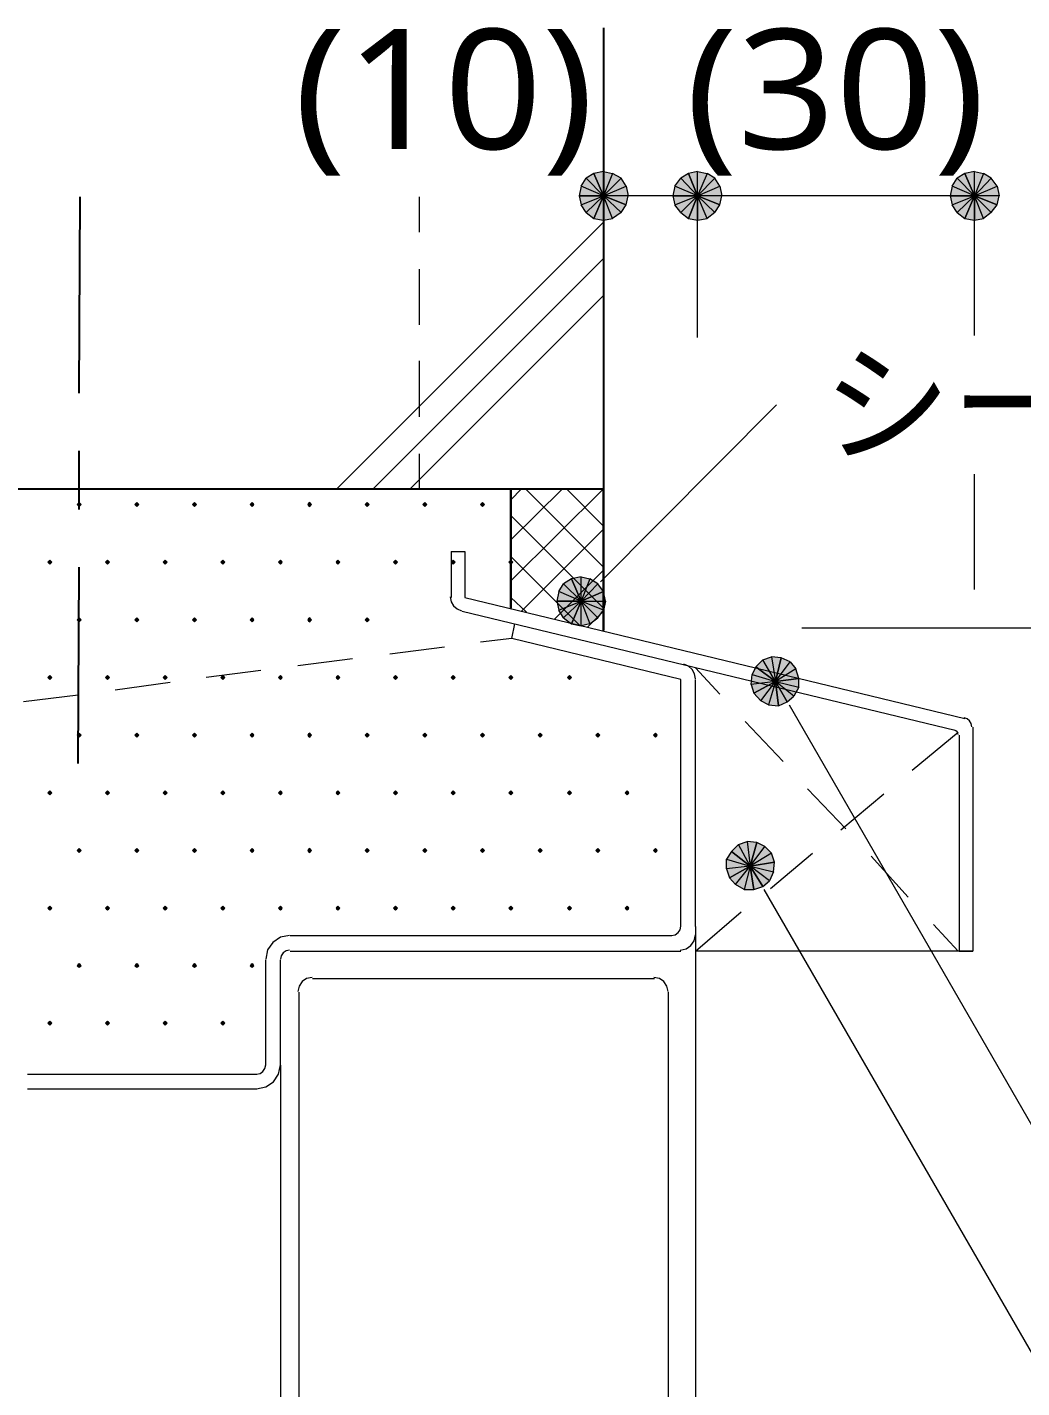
# Model space of a CAD drawing. Header units: millimetres. Extents: x 0 to 420, y 0 to 297.
# Drawn here: x 310.68 to 332.24, y 240.09 to 269.57 of the extents above; entities that cross this region are included whole.
import ezdxf
from ezdxf.enums import TextEntityAlignment as Align

# ---------------------------------------------------------------- set-up
doc = ezdxf.new("R2010")
doc.units = ezdxf.units.MM
doc.styles.add('kst32b', font='NotoSansJP-Variable.ttf')

msp = doc.modelspace()

# ---------------------------------------------------------------- hatches: boundary and pattern name
h = msp.add_hatch(color=7)
h.paths.add_polyline_path([(322.961, 266.404), (322.792, 266.298), (323.173, 265.917), (322.961, 266.404)])
h.paths.add_polyline_path([(322.792, 266.298), (323.173, 265.917), (322.686, 266.129), (322.792, 266.298)])
h.paths.add_polyline_path([(323.173, 265.917), (322.686, 266.129), (322.644, 265.917), (323.173, 265.917)])
h = msp.add_hatch(color=7)
h.paths.add_polyline_path([(323.554, 266.298), (323.363, 266.404), (323.173, 265.917), (323.554, 266.298)])
h.paths.add_polyline_path([(323.363, 266.404), (323.173, 265.917), (323.173, 266.446), (323.363, 266.404)])
h.paths.add_polyline_path([(323.173, 265.917), (323.173, 266.446), (322.961, 266.404), (323.173, 265.917)])
h = msp.add_hatch(color=7)
h.paths.add_polyline_path([(323.659, 265.726), (323.702, 265.917), (323.173, 265.917), (323.659, 265.726)])
h.paths.add_polyline_path([(323.702, 265.917), (323.173, 265.917), (323.659, 266.129), (323.702, 265.917)])
h.paths.add_polyline_path([(323.173, 265.917), (323.659, 266.129), (323.554, 266.298), (323.173, 265.917)])
h = msp.add_hatch(color=7)
h.paths.add_polyline_path([(325.014, 266.404), (324.845, 266.298), (325.205, 265.917), (325.014, 266.404)])
h.paths.add_polyline_path([(324.845, 266.298), (325.205, 265.917), (324.718, 266.129), (324.845, 266.298)])
h.paths.add_polyline_path([(325.205, 265.917), (324.718, 266.129), (324.675, 265.917), (325.205, 265.917)])
h = msp.add_hatch(color=7)
h.paths.add_polyline_path([(325.586, 266.298), (325.416, 266.404), (325.205, 265.917), (325.586, 266.298)])
h.paths.add_polyline_path([(325.416, 266.404), (325.205, 265.917), (325.205, 266.446), (325.416, 266.404)])
h.paths.add_polyline_path([(325.205, 265.917), (325.205, 266.446), (325.014, 266.404), (325.205, 265.917)])
h = msp.add_hatch(color=7)
h.paths.add_polyline_path([(325.691, 265.726), (325.734, 265.917), (325.205, 265.917), (325.691, 265.726)])
h.paths.add_polyline_path([(325.734, 265.917), (325.205, 265.917), (325.691, 266.129), (325.734, 265.917)])
h.paths.add_polyline_path([(325.205, 265.917), (325.691, 266.129), (325.586, 266.298), (325.205, 265.917)])
h = msp.add_hatch(color=7)
h.paths.add_polyline_path([(331.004, 266.404), (330.835, 266.298), (331.216, 265.917), (331.004, 266.404)])
h.paths.add_polyline_path([(330.835, 266.298), (331.216, 265.917), (330.729, 266.129), (330.835, 266.298)])
h.paths.add_polyline_path([(331.216, 265.917), (330.729, 266.129), (330.687, 265.917), (331.216, 265.917)])
h = msp.add_hatch(color=7)
h.paths.add_polyline_path([(331.576, 266.298), (331.406, 266.404), (331.216, 265.917), (331.576, 266.298)])
h.paths.add_polyline_path([(331.406, 266.404), (331.216, 265.917), (331.216, 266.446), (331.406, 266.404)])
h.paths.add_polyline_path([(331.216, 265.917), (331.216, 266.446), (331.004, 266.404), (331.216, 265.917)])
h = msp.add_hatch(color=7)
h.paths.add_polyline_path([(331.703, 265.726), (331.745, 265.917), (331.216, 265.917), (331.703, 265.726)])
h.paths.add_polyline_path([(331.745, 265.917), (331.216, 265.917), (331.703, 266.129), (331.745, 265.917)])
h.paths.add_polyline_path([(331.216, 265.917), (331.703, 266.129), (331.576, 266.298), (331.216, 265.917)])
h = msp.add_hatch(color=7)
h.paths.add_polyline_path([(322.644, 265.917), (322.686, 265.726), (323.173, 265.917), (322.644, 265.917)])
h.paths.add_polyline_path([(322.686, 265.726), (323.173, 265.917), (322.792, 265.557), (322.686, 265.726)])
h.paths.add_polyline_path([(323.173, 265.917), (322.792, 265.557), (322.961, 265.43), (323.173, 265.917)])
for points in [[(322.961, 265.43), (323.173, 265.388), (323.173, 265.917), (322.961, 265.43)], [(325.014, 265.43), (325.205, 265.388), (325.205, 265.917), (325.014, 265.43)], [(331.004, 265.43), (331.216, 265.388), (331.216, 265.917), (331.004, 265.43)], [(311.806, 259.271), (311.785, 259.249), (311.764, 259.228), (311.785, 259.207), (311.806, 259.186), (311.827, 259.207), (311.848, 259.228), (311.827, 259.249), (311.806, 259.271)], [(313.055, 259.271), (313.034, 259.249), (313.013, 259.228), (313.034, 259.207), (313.055, 259.186), (313.076, 259.207), (313.097, 259.228), (313.076, 259.249), (313.055, 259.271)], [(314.304, 259.271), (314.283, 259.249), (314.262, 259.228), (314.283, 259.207), (314.304, 259.186), (314.325, 259.207), (314.346, 259.228), (314.325, 259.249), (314.304, 259.271)], [(315.553, 259.271), (315.532, 259.249), (315.51, 259.228), (315.532, 259.207), (315.553, 259.186), (315.574, 259.207), (315.595, 259.228), (315.574, 259.249), (315.553, 259.271)], [(316.802, 259.271), (316.78, 259.249), (316.759, 259.228), (316.78, 259.207), (316.802, 259.186), (316.823, 259.207), (316.844, 259.228), (316.823, 259.249), (316.802, 259.271)], [(318.05, 259.271), (318.029, 259.249), (318.008, 259.228), (318.029, 259.207), (318.05, 259.186), (318.071, 259.207), (318.093, 259.228), (318.071, 259.249), (318.05, 259.271)], [(319.299, 259.271), (319.278, 259.249), (319.257, 259.228), (319.278, 259.207), (319.299, 259.186), (319.32, 259.207), (319.341, 259.228), (319.32, 259.249), (319.299, 259.271)], [(320.548, 259.271), (320.527, 259.249), (320.506, 259.228), (320.527, 259.207), (320.548, 259.186), (320.569, 259.207), (320.59, 259.228), (320.569, 259.249), (320.548, 259.271)], [(311.171, 258.022), (311.15, 258), (311.129, 257.979), (311.15, 257.958), (311.171, 257.937), (311.192, 257.958), (311.213, 257.979), (311.192, 258), (311.171, 258.022)], [(312.42, 258.022), (312.399, 258), (312.378, 257.979), (312.399, 257.958), (312.42, 257.937), (312.441, 257.958), (312.462, 257.979), (312.441, 258), (312.42, 258.022)], [(313.669, 258.022), (313.648, 258), (313.627, 257.979), (313.648, 257.958), (313.669, 257.937), (313.69, 257.958), (313.711, 257.979), (313.69, 258), (313.669, 258.022)], [(314.918, 258.022), (314.896, 258), (314.875, 257.979), (314.896, 257.958), (314.918, 257.937), (314.939, 257.958), (314.96, 257.979), (314.939, 258), (314.918, 258.022)], [(316.166, 258.022), (316.145, 258), (316.124, 257.979), (316.145, 257.958), (316.166, 257.937), (316.188, 257.958), (316.209, 257.979), (316.188, 258), (316.166, 258.022)], [(317.415, 258.022), (317.394, 258), (317.373, 257.979), (317.394, 257.958), (317.415, 257.937), (317.437, 257.958), (317.458, 257.979), (317.437, 258), (317.415, 258.022)], [(318.664, 258.022), (318.643, 258), (318.622, 257.979), (318.643, 257.958), (318.664, 257.937), (318.685, 257.958), (318.707, 257.979), (318.685, 258), (318.664, 258.022)], [(319.913, 258.022), (319.892, 258), (319.871, 257.979), (319.892, 257.958), (319.913, 257.937), (319.934, 257.958), (319.955, 257.979), (319.934, 258), (319.913, 258.022)], [(321.162, 258.022), (321.141, 258), (321.12, 257.979), (321.141, 257.958), (321.162, 257.937), (321.183, 257.958), (321.204, 257.979), (321.183, 258), (321.162, 258.022)], [(323.173, 257.344), (323.046, 257.514), (322.686, 257.133), (323.173, 257.344)], [(311.806, 256.773), (311.785, 256.752), (311.764, 256.73), (311.785, 256.709), (311.806, 256.688), (311.827, 256.709), (311.848, 256.73), (311.827, 256.752), (311.806, 256.773)], [(313.055, 256.773), (313.034, 256.752), (313.013, 256.73), (313.034, 256.709), (313.055, 256.688), (313.076, 256.709), (313.097, 256.73), (313.076, 256.752), (313.055, 256.773)], [(314.304, 256.773), (314.283, 256.752), (314.262, 256.73), (314.283, 256.709), (314.304, 256.688), (314.325, 256.709), (314.346, 256.73), (314.325, 256.752), (314.304, 256.773)], [(315.553, 256.773), (315.532, 256.752), (315.51, 256.73), (315.532, 256.709), (315.553, 256.688), (315.574, 256.709), (315.595, 256.73), (315.574, 256.752), (315.553, 256.773)], [(316.802, 256.773), (316.78, 256.752), (316.759, 256.73), (316.78, 256.709), (316.802, 256.688), (316.823, 256.709), (316.844, 256.73), (316.823, 256.752), (316.802, 256.773)], [(318.05, 256.773), (318.029, 256.752), (318.008, 256.73), (318.029, 256.709), (318.05, 256.688), (318.071, 256.709), (318.093, 256.73), (318.071, 256.752), (318.05, 256.773)], [(311.171, 255.524), (311.15, 255.503), (311.129, 255.482), (311.15, 255.46), (311.171, 255.439), (311.192, 255.46), (311.213, 255.482), (311.192, 255.503), (311.171, 255.524)], [(312.42, 255.524), (312.399, 255.503), (312.378, 255.482), (312.399, 255.46), (312.42, 255.439), (312.441, 255.46), (312.462, 255.482), (312.441, 255.503), (312.42, 255.524)], [(313.669, 255.524), (313.648, 255.503), (313.627, 255.482), (313.648, 255.46), (313.669, 255.439), (313.69, 255.46), (313.711, 255.482), (313.69, 255.503), (313.669, 255.524)], [(314.918, 255.524), (314.896, 255.503), (314.875, 255.482), (314.896, 255.46), (314.918, 255.439), (314.939, 255.46), (314.96, 255.482), (314.939, 255.503), (314.918, 255.524)], [(316.166, 255.524), (316.145, 255.503), (316.124, 255.482), (316.145, 255.46), (316.166, 255.439), (316.188, 255.46), (316.209, 255.482), (316.188, 255.503), (316.166, 255.524)], [(317.415, 255.524), (317.394, 255.503), (317.373, 255.482), (317.394, 255.46), (317.415, 255.439), (317.437, 255.46), (317.458, 255.482), (317.437, 255.503), (317.415, 255.524)], [(318.664, 255.524), (318.643, 255.503), (318.622, 255.482), (318.643, 255.46), (318.664, 255.439), (318.685, 255.46), (318.707, 255.482), (318.685, 255.503), (318.664, 255.524)], [(319.913, 255.524), (319.892, 255.503), (319.871, 255.482), (319.892, 255.46), (319.913, 255.439), (319.934, 255.46), (319.955, 255.482), (319.934, 255.503), (319.913, 255.524)], [(321.162, 255.524), (321.141, 255.503), (321.12, 255.482), (321.141, 255.46), (321.162, 255.439), (321.183, 255.46), (321.204, 255.482), (321.183, 255.503), (321.162, 255.524)], [(322.432, 255.524), (322.411, 255.503), (322.389, 255.482), (322.411, 255.46), (322.432, 255.439), (322.453, 255.46), (322.474, 255.482), (322.453, 255.503), (322.432, 255.524)], [(326.962, 254.868), (327.152, 254.953), (326.898, 255.397), (326.962, 254.868)], [(311.806, 254.275), (311.785, 254.254), (311.764, 254.233), (311.785, 254.212), (311.806, 254.19), (311.827, 254.212), (311.848, 254.233), (311.827, 254.254), (311.806, 254.275)], [(313.055, 254.275), (313.034, 254.254), (313.013, 254.233), (313.034, 254.212), (313.055, 254.19), (313.076, 254.212), (313.097, 254.233), (313.076, 254.254), (313.055, 254.275)], [(314.304, 254.275), (314.283, 254.254), (314.262, 254.233), (314.283, 254.212), (314.304, 254.19), (314.325, 254.212), (314.346, 254.233), (314.325, 254.254), (314.304, 254.275)], [(315.553, 254.275), (315.532, 254.254), (315.51, 254.233), (315.532, 254.212), (315.553, 254.19), (315.574, 254.212), (315.595, 254.233), (315.574, 254.254), (315.553, 254.275)], [(316.802, 254.275), (316.78, 254.254), (316.759, 254.233), (316.78, 254.212), (316.802, 254.19), (316.823, 254.212), (316.844, 254.233), (316.823, 254.254), (316.802, 254.275)], [(318.05, 254.275), (318.029, 254.254), (318.008, 254.233), (318.029, 254.212), (318.05, 254.19), (318.071, 254.212), (318.093, 254.233), (318.071, 254.254), (318.05, 254.275)], [(319.299, 254.275), (319.278, 254.254), (319.257, 254.233), (319.278, 254.212), (319.299, 254.19), (319.32, 254.212), (319.341, 254.233), (319.32, 254.254), (319.299, 254.275)], [(320.548, 254.275), (320.527, 254.254), (320.506, 254.233), (320.527, 254.212), (320.548, 254.19), (320.569, 254.212), (320.59, 254.233), (320.569, 254.254), (320.548, 254.275)], [(321.797, 254.275), (321.776, 254.254), (321.754, 254.233), (321.776, 254.212), (321.797, 254.19), (321.818, 254.212), (321.839, 254.233), (321.818, 254.254), (321.797, 254.275)], [(323.046, 254.275), (323.025, 254.254), (323.003, 254.233), (323.025, 254.212), (323.046, 254.19), (323.067, 254.212), (323.088, 254.233), (323.067, 254.254), (323.046, 254.275)], [(324.295, 254.275), (324.273, 254.254), (324.252, 254.233), (324.273, 254.212), (324.295, 254.19), (324.316, 254.212), (324.337, 254.233), (324.316, 254.254), (324.295, 254.275)], [(311.171, 253.026), (311.15, 253.005), (311.129, 252.984), (311.15, 252.963), (311.171, 252.942), (311.192, 252.963), (311.213, 252.984), (311.192, 253.005), (311.171, 253.026)], [(312.42, 253.026), (312.399, 253.005), (312.378, 252.984), (312.399, 252.963), (312.42, 252.942), (312.441, 252.963), (312.462, 252.984), (312.441, 253.005), (312.42, 253.026)], [(313.669, 253.026), (313.648, 253.005), (313.627, 252.984), (313.648, 252.963), (313.669, 252.942), (313.69, 252.963), (313.711, 252.984), (313.69, 253.005), (313.669, 253.026)], [(314.918, 253.026), (314.896, 253.005), (314.875, 252.984), (314.896, 252.963), (314.918, 252.942), (314.939, 252.963), (314.96, 252.984), (314.939, 253.005), (314.918, 253.026)], [(316.166, 253.026), (316.145, 253.005), (316.124, 252.984), (316.145, 252.963), (316.166, 252.942), (316.188, 252.963), (316.209, 252.984), (316.188, 253.005), (316.166, 253.026)], [(317.415, 253.026), (317.394, 253.005), (317.373, 252.984), (317.394, 252.963), (317.415, 252.942), (317.437, 252.963), (317.458, 252.984), (317.437, 253.005), (317.415, 253.026)], [(318.664, 253.026), (318.643, 253.005), (318.622, 252.984), (318.643, 252.963), (318.664, 252.942), (318.685, 252.963), (318.707, 252.984), (318.685, 253.005), (318.664, 253.026)], [(319.913, 253.026), (319.892, 253.005), (319.871, 252.984), (319.892, 252.963), (319.913, 252.942), (319.934, 252.963), (319.955, 252.984), (319.934, 253.005), (319.913, 253.026)], [(321.162, 253.026), (321.141, 253.005), (321.12, 252.984), (321.141, 252.963), (321.162, 252.942), (321.183, 252.963), (321.204, 252.984), (321.183, 253.005), (321.162, 253.026)], [(322.432, 253.026), (322.411, 253.005), (322.389, 252.984), (322.411, 252.963), (322.432, 252.942), (322.453, 252.963), (322.474, 252.984), (322.453, 253.005), (322.432, 253.026)], [(323.681, 253.026), (323.659, 253.005), (323.638, 252.984), (323.659, 252.963), (323.681, 252.942), (323.702, 252.963), (323.723, 252.984), (323.702, 253.005), (323.681, 253.026)], [(311.806, 251.778), (311.785, 251.756), (311.764, 251.735), (311.785, 251.714), (311.806, 251.693), (311.827, 251.714), (311.848, 251.735), (311.827, 251.756), (311.806, 251.778)], [(313.055, 251.778), (313.034, 251.756), (313.013, 251.735), (313.034, 251.714), (313.055, 251.693), (313.076, 251.714), (313.097, 251.735), (313.076, 251.756), (313.055, 251.778)], [(314.304, 251.778), (314.283, 251.756), (314.262, 251.735), (314.283, 251.714), (314.304, 251.693), (314.325, 251.714), (314.346, 251.735), (314.325, 251.756), (314.304, 251.778)], [(315.553, 251.778), (315.532, 251.756), (315.51, 251.735), (315.532, 251.714), (315.553, 251.693), (315.574, 251.714), (315.595, 251.735), (315.574, 251.756), (315.553, 251.778)], [(316.802, 251.778), (316.78, 251.756), (316.759, 251.735), (316.78, 251.714), (316.802, 251.693), (316.823, 251.714), (316.844, 251.735), (316.823, 251.756), (316.802, 251.778)], [(318.05, 251.778), (318.029, 251.756), (318.008, 251.735), (318.029, 251.714), (318.05, 251.693), (318.071, 251.714), (318.093, 251.735), (318.071, 251.756), (318.05, 251.778)], [(319.299, 251.778), (319.278, 251.756), (319.257, 251.735), (319.278, 251.714), (319.299, 251.693), (319.32, 251.714), (319.341, 251.735), (319.32, 251.756), (319.299, 251.778)], [(320.548, 251.778), (320.527, 251.756), (320.506, 251.735), (320.527, 251.714), (320.548, 251.693), (320.569, 251.714), (320.59, 251.735), (320.569, 251.756), (320.548, 251.778)], [(321.797, 251.778), (321.776, 251.756), (321.754, 251.735), (321.776, 251.714), (321.797, 251.693), (321.818, 251.714), (321.839, 251.735), (321.818, 251.756), (321.797, 251.778)], [(323.046, 251.778), (323.025, 251.756), (323.003, 251.735), (323.025, 251.714), (323.046, 251.693), (323.067, 251.714), (323.088, 251.735), (323.067, 251.756), (323.046, 251.778)], [(324.295, 251.778), (324.273, 251.756), (324.252, 251.735), (324.273, 251.714), (324.295, 251.693), (324.316, 251.714), (324.337, 251.735), (324.316, 251.756), (324.295, 251.778)], [(326.432, 250.888), (326.623, 250.952), (326.348, 251.396), (326.432, 250.888)], [(311.171, 250.529), (311.15, 250.507), (311.129, 250.486), (311.15, 250.465), (311.171, 250.444), (311.192, 250.465), (311.213, 250.486), (311.192, 250.507), (311.171, 250.529)], [(312.42, 250.529), (312.399, 250.507), (312.378, 250.486), (312.399, 250.465), (312.42, 250.444), (312.441, 250.465), (312.462, 250.486), (312.441, 250.507), (312.42, 250.529)], [(313.669, 250.529), (313.648, 250.507), (313.627, 250.486), (313.648, 250.465), (313.669, 250.444), (313.69, 250.465), (313.711, 250.486), (313.69, 250.507), (313.669, 250.529)], [(314.918, 250.529), (314.896, 250.507), (314.875, 250.486), (314.896, 250.465), (314.918, 250.444), (314.939, 250.465), (314.96, 250.486), (314.939, 250.507), (314.918, 250.529)], [(316.166, 250.529), (316.145, 250.507), (316.124, 250.486), (316.145, 250.465), (316.166, 250.444), (316.188, 250.465), (316.209, 250.486), (316.188, 250.507), (316.166, 250.529)], [(317.415, 250.529), (317.394, 250.507), (317.373, 250.486), (317.394, 250.465), (317.415, 250.444), (317.437, 250.465), (317.458, 250.486), (317.437, 250.507), (317.415, 250.529)], [(318.664, 250.529), (318.643, 250.507), (318.622, 250.486), (318.643, 250.465), (318.664, 250.444), (318.685, 250.465), (318.707, 250.486), (318.685, 250.507), (318.664, 250.529)], [(319.913, 250.529), (319.892, 250.507), (319.871, 250.486), (319.892, 250.465), (319.913, 250.444), (319.934, 250.465), (319.955, 250.486), (319.934, 250.507), (319.913, 250.529)], [(321.162, 250.529), (321.141, 250.507), (321.12, 250.486), (321.141, 250.465), (321.162, 250.444), (321.183, 250.465), (321.204, 250.486), (321.183, 250.507), (321.162, 250.529)], [(322.432, 250.529), (322.411, 250.507), (322.389, 250.486), (322.411, 250.465), (322.432, 250.444), (322.453, 250.465), (322.474, 250.486), (322.453, 250.507), (322.432, 250.529)], [(323.681, 250.529), (323.659, 250.507), (323.638, 250.486), (323.659, 250.465), (323.681, 250.444), (323.702, 250.465), (323.723, 250.486), (323.702, 250.507), (323.681, 250.529)], [(311.806, 249.28), (311.785, 249.259), (311.764, 249.237), (311.785, 249.216), (311.806, 249.195), (311.827, 249.216), (311.848, 249.237), (311.827, 249.259), (311.806, 249.28)], [(313.055, 249.28), (313.034, 249.259), (313.013, 249.237), (313.034, 249.216), (313.055, 249.195), (313.076, 249.216), (313.097, 249.237), (313.076, 249.259), (313.055, 249.28)], [(314.304, 249.28), (314.283, 249.259), (314.262, 249.237), (314.283, 249.216), (314.304, 249.195), (314.325, 249.216), (314.346, 249.237), (314.325, 249.259), (314.304, 249.28)], [(315.553, 249.28), (315.532, 249.259), (315.51, 249.237), (315.532, 249.216), (315.553, 249.195), (315.574, 249.216), (315.595, 249.237), (315.574, 249.259), (315.553, 249.28)], [(311.171, 248.031), (311.15, 248.01), (311.129, 247.989), (311.15, 247.967), (311.171, 247.946), (311.192, 247.967), (311.213, 247.989), (311.192, 248.01), (311.171, 248.031)], [(312.42, 248.031), (312.399, 248.01), (312.378, 247.989), (312.399, 247.967), (312.42, 247.946), (312.441, 247.967), (312.462, 247.989), (312.441, 248.01), (312.42, 248.031)], [(313.669, 248.031), (313.648, 248.01), (313.627, 247.989), (313.648, 247.967), (313.669, 247.946), (313.69, 247.967), (313.711, 247.989), (313.69, 248.01), (313.669, 248.031)], [(314.918, 248.031), (314.896, 248.01), (314.875, 247.989), (314.896, 247.967), (314.918, 247.946), (314.939, 247.967), (314.96, 247.989), (314.939, 248.01), (314.918, 248.031)]]:
    msp.add_hatch(color=7).paths.add_polyline_path(points)
h = msp.add_hatch(color=7)
h.paths.add_polyline_path([(323.173, 265.388), (323.363, 265.43), (323.173, 265.917), (323.173, 265.388)])
h.paths.add_polyline_path([(323.363, 265.43), (323.173, 265.917), (323.554, 265.557), (323.363, 265.43)])
h.paths.add_polyline_path([(323.173, 265.917), (323.554, 265.557), (323.659, 265.726), (323.173, 265.917)])
h = msp.add_hatch(color=7)
h.paths.add_polyline_path([(324.675, 265.917), (324.718, 265.726), (325.205, 265.917), (324.675, 265.917)])
h.paths.add_polyline_path([(324.718, 265.726), (325.205, 265.917), (324.845, 265.557), (324.718, 265.726)])
h.paths.add_polyline_path([(325.205, 265.917), (324.845, 265.557), (325.014, 265.43), (325.205, 265.917)])
h = msp.add_hatch(color=7)
h.paths.add_polyline_path([(325.205, 265.388), (325.416, 265.43), (325.205, 265.917), (325.205, 265.388)])
h.paths.add_polyline_path([(325.416, 265.43), (325.205, 265.917), (325.586, 265.557), (325.416, 265.43)])
h.paths.add_polyline_path([(325.205, 265.917), (325.586, 265.557), (325.691, 265.726), (325.205, 265.917)])
h = msp.add_hatch(color=7)
h.paths.add_polyline_path([(330.687, 265.917), (330.729, 265.726), (331.216, 265.917), (330.687, 265.917)])
h.paths.add_polyline_path([(330.729, 265.726), (331.216, 265.917), (330.835, 265.557), (330.729, 265.726)])
h.paths.add_polyline_path([(331.216, 265.917), (330.835, 265.557), (331.004, 265.43), (331.216, 265.917)])
h = msp.add_hatch(color=7)
h.paths.add_polyline_path([(331.216, 265.388), (331.406, 265.43), (331.216, 265.917), (331.216, 265.388)])
h.paths.add_polyline_path([(331.406, 265.43), (331.216, 265.917), (331.576, 265.557), (331.406, 265.43)])
h.paths.add_polyline_path([(331.216, 265.917), (331.576, 265.557), (331.703, 265.726), (331.216, 265.917)])
h = msp.add_hatch(color=7)
h.paths.add_polyline_path([(322.474, 257.62), (322.305, 257.514), (322.686, 257.133), (322.474, 257.62)])
h.paths.add_polyline_path([(322.305, 257.514), (322.686, 257.133), (322.199, 257.344), (322.305, 257.514)])
h.paths.add_polyline_path([(322.686, 257.133), (322.199, 257.344), (322.157, 257.133), (322.686, 257.133)])
h = msp.add_hatch(color=7)
h.paths.add_polyline_path([(323.046, 257.514), (322.876, 257.62), (322.686, 257.133), (323.046, 257.514)])
h.paths.add_polyline_path([(322.876, 257.62), (322.686, 257.133), (322.686, 257.662), (322.876, 257.62)])
h.paths.add_polyline_path([(322.686, 257.133), (322.686, 257.662), (322.474, 257.62), (322.686, 257.133)])
h = msp.add_hatch(color=7)
h.paths.add_polyline_path([(322.157, 257.133), (322.199, 256.942), (322.686, 257.133), (322.157, 257.133)])
h.paths.add_polyline_path([(322.199, 256.942), (322.686, 257.133), (322.305, 256.773), (322.199, 256.942)])
h.paths.add_polyline_path([(322.686, 257.133), (322.305, 256.773), (322.474, 256.646), (322.686, 257.133)])
h = msp.add_hatch(color=7)
h.paths.add_polyline_path([(322.474, 256.646), (322.686, 256.604), (322.686, 257.133), (322.474, 256.646)])
h.paths.add_polyline_path([(322.686, 256.604), (322.686, 257.133), (322.876, 256.646), (322.686, 256.604)])
h.paths.add_polyline_path([(322.686, 257.133), (322.876, 256.646), (323.046, 256.773), (322.686, 257.133)])
h = msp.add_hatch(color=7)
h.paths.add_polyline_path([(323.046, 256.773), (323.173, 256.942), (322.686, 257.133), (323.046, 256.773)])
h.paths.add_polyline_path([(323.173, 256.942), (322.686, 257.133), (323.215, 257.133), (323.173, 256.942)])
h.paths.add_polyline_path([(322.686, 257.133), (323.215, 257.133), (323.173, 257.344), (322.686, 257.133)])
h = msp.add_hatch(color=7)
h.paths.add_polyline_path([(327.025, 255.905), (326.813, 255.926), (326.898, 255.397), (327.025, 255.905)])
h.paths.add_polyline_path([(326.813, 255.926), (326.898, 255.397), (326.623, 255.863), (326.813, 255.926)])
h.paths.add_polyline_path([(326.898, 255.397), (326.623, 255.863), (326.475, 255.714), (326.898, 255.397)])
h = msp.add_hatch(color=7)
h.paths.add_polyline_path([(327.406, 255.46), (327.343, 255.672), (326.898, 255.397), (327.406, 255.46)])
h.paths.add_polyline_path([(327.343, 255.672), (326.898, 255.397), (327.216, 255.82), (327.343, 255.672)])
h.paths.add_polyline_path([(326.898, 255.397), (327.216, 255.82), (327.025, 255.905), (326.898, 255.397)])
h = msp.add_hatch(color=7)
h.paths.add_polyline_path([(326.475, 255.714), (326.39, 255.545), (326.898, 255.397), (326.475, 255.714)])
h.paths.add_polyline_path([(326.39, 255.545), (326.898, 255.397), (326.369, 255.333), (326.39, 255.545)])
h.paths.add_polyline_path([(326.898, 255.397), (326.369, 255.333), (326.432, 255.143), (326.898, 255.397)])
h = msp.add_hatch(color=7)
h.paths.add_polyline_path([(326.432, 255.143), (326.58, 254.974), (326.898, 255.397), (326.432, 255.143)])
h.paths.add_polyline_path([(326.58, 254.974), (326.898, 255.397), (326.75, 254.889), (326.58, 254.974)])
h.paths.add_polyline_path([(326.898, 255.397), (326.75, 254.889), (326.962, 254.868), (326.898, 255.397)])
h = msp.add_hatch(color=7)
h.paths.add_polyline_path([(327.152, 254.953), (327.3, 255.079), (326.898, 255.397), (327.152, 254.953)])
h.paths.add_polyline_path([(327.3, 255.079), (326.898, 255.397), (327.406, 255.27), (327.3, 255.079)])
h.paths.add_polyline_path([(326.898, 255.397), (327.406, 255.27), (327.406, 255.46), (326.898, 255.397)])
h = msp.add_hatch(color=7)
h.paths.add_polyline_path([(326.496, 251.904), (326.284, 251.926), (326.348, 251.396), (326.496, 251.904)])
h.paths.add_polyline_path([(326.284, 251.926), (326.348, 251.396), (326.094, 251.862), (326.284, 251.926)])
h.paths.add_polyline_path([(326.348, 251.396), (326.094, 251.862), (325.946, 251.714), (326.348, 251.396)])
h = msp.add_hatch(color=7)
h.paths.add_polyline_path([(326.877, 251.481), (326.813, 251.672), (326.348, 251.396), (326.877, 251.481)])
h.paths.add_polyline_path([(326.813, 251.672), (326.348, 251.396), (326.665, 251.82), (326.813, 251.672)])
h.paths.add_polyline_path([(326.348, 251.396), (326.665, 251.82), (326.496, 251.904), (326.348, 251.396)])
h = msp.add_hatch(color=7)
h.paths.add_polyline_path([(325.946, 251.714), (325.84, 251.545), (326.348, 251.396), (325.946, 251.714)])
h.paths.add_polyline_path([(325.84, 251.545), (326.348, 251.396), (325.84, 251.333), (325.84, 251.545)])
h.paths.add_polyline_path([(326.348, 251.396), (325.84, 251.333), (325.903, 251.142), (326.348, 251.396)])
h = msp.add_hatch(color=7)
h.paths.add_polyline_path([(326.623, 250.952), (326.771, 251.079), (326.348, 251.396), (326.623, 250.952)])
h.paths.add_polyline_path([(326.771, 251.079), (326.348, 251.396), (326.856, 251.27), (326.771, 251.079)])
h.paths.add_polyline_path([(326.348, 251.396), (326.856, 251.27), (326.877, 251.481), (326.348, 251.396)])
h = msp.add_hatch(color=7)
h.paths.add_polyline_path([(325.903, 251.142), (326.03, 250.994), (326.348, 251.396), (325.903, 251.142)])
h.paths.add_polyline_path([(326.03, 250.994), (326.348, 251.396), (326.221, 250.888), (326.03, 250.994)])
h.paths.add_polyline_path([(326.348, 251.396), (326.221, 250.888), (326.432, 250.888), (326.348, 251.396)])

# ---------------------------------------------------------------- linework, layer by layer
at = {"lineweight": 25}
for points in [[(323.173, 269.557), (323.173, 259.567)], [(311.806, 261.641), (311.827, 265.896)], [(311.806, 259.122), (311.806, 260.392)], [(290.174, 259.567), (323.173, 259.567)], [(311.785, 253.619), (311.806, 257.873)]]:
    msp.add_lwpolyline(points, dxfattribs=at)
at = {"lineweight": 0}
for points in [[(322.792, 266.298), (323.173, 265.917), (322.686, 266.129)], [(322.961, 266.404), (322.792, 266.298), (323.173, 265.917)], [(323.173, 265.917), (323.173, 266.446), (322.961, 266.404)], [(323.363, 266.404), (323.173, 265.917), (323.173, 266.446)], [(323.554, 266.298), (323.363, 266.404), (323.173, 265.917)], [(323.173, 265.917), (323.659, 266.129), (323.554, 266.298)], [(324.845, 266.298), (325.205, 265.917), (324.718, 266.129)], [(325.014, 266.404), (324.845, 266.298), (325.205, 265.917)], [(325.205, 265.917), (325.205, 266.446), (325.014, 266.404)], [(325.416, 266.404), (325.205, 265.917), (325.205, 266.446)], [(325.586, 266.298), (325.416, 266.404), (325.205, 265.917)], [(325.205, 265.917), (325.691, 266.129), (325.586, 266.298)], [(330.835, 266.298), (331.216, 265.917), (330.729, 266.129)], [(331.004, 266.404), (330.835, 266.298), (331.216, 265.917)], [(331.216, 265.917), (331.216, 266.446), (331.004, 266.404)], [(331.406, 266.404), (331.216, 265.917), (331.216, 266.446)], [(331.576, 266.298), (331.406, 266.404), (331.216, 265.917)], [(331.216, 265.917), (331.703, 266.129), (331.576, 266.298)], [(323.173, 265.917), (322.686, 266.129), (322.644, 265.917)], [(323.702, 265.917), (323.173, 265.917), (323.659, 266.129)], [(325.205, 265.917), (324.718, 266.129), (324.675, 265.917)], [(325.734, 265.917), (325.205, 265.917), (325.691, 266.129)], [(331.216, 265.917), (330.729, 266.129), (330.687, 265.917)], [(331.745, 265.917), (331.216, 265.917), (331.703, 266.129)], [(322.644, 265.917), (322.686, 265.726), (323.173, 265.917)], [(322.686, 265.726), (323.173, 265.917), (322.792, 265.557)], [(323.173, 265.917), (322.792, 265.557), (322.961, 265.43)], [(322.961, 265.43), (323.173, 265.388), (323.173, 265.917)], [(323.173, 265.388), (323.363, 265.43), (323.173, 265.917)], [(323.363, 265.43), (323.173, 265.917), (323.554, 265.557)], [(323.173, 265.917), (323.554, 265.557), (323.659, 265.726)], [(323.659, 265.726), (323.702, 265.917), (323.173, 265.917)], [(324.675, 265.917), (324.718, 265.726), (325.205, 265.917)], [(324.718, 265.726), (325.205, 265.917), (324.845, 265.557)], [(325.205, 265.917), (324.845, 265.557), (325.014, 265.43)], [(325.014, 265.43), (325.205, 265.388), (325.205, 265.917)], [(325.205, 265.388), (325.416, 265.43), (325.205, 265.917)], [(325.416, 265.43), (325.205, 265.917), (325.586, 265.557)], [(325.205, 265.917), (325.586, 265.557), (325.691, 265.726)], [(325.691, 265.726), (325.734, 265.917), (325.205, 265.917)], [(330.687, 265.917), (330.729, 265.726), (331.216, 265.917)], [(330.729, 265.726), (331.216, 265.917), (330.835, 265.557)], [(331.216, 265.917), (330.835, 265.557), (331.004, 265.43)], [(331.004, 265.43), (331.216, 265.388), (331.216, 265.917)], [(331.216, 265.388), (331.406, 265.43), (331.216, 265.917)], [(331.406, 265.43), (331.216, 265.917), (331.576, 265.557)], [(331.216, 265.917), (331.576, 265.557), (331.703, 265.726)], [(331.703, 265.726), (331.745, 265.917), (331.216, 265.917)], [(311.806, 259.271), (311.785, 259.249), (311.764, 259.228), (311.785, 259.207), (311.806, 259.186), (311.827, 259.207), (311.848, 259.228), (311.827, 259.249)], [(313.055, 259.271), (313.034, 259.249), (313.013, 259.228), (313.034, 259.207), (313.055, 259.186), (313.076, 259.207), (313.097, 259.228), (313.076, 259.249)], [(314.304, 259.271), (314.283, 259.249), (314.262, 259.228), (314.283, 259.207), (314.304, 259.186), (314.325, 259.207), (314.346, 259.228), (314.325, 259.249)], [(315.553, 259.271), (315.532, 259.249), (315.51, 259.228), (315.532, 259.207), (315.553, 259.186), (315.574, 259.207), (315.595, 259.228), (315.574, 259.249)], [(316.802, 259.271), (316.78, 259.249), (316.759, 259.228), (316.78, 259.207), (316.802, 259.186), (316.823, 259.207), (316.844, 259.228), (316.823, 259.249)], [(318.05, 259.271), (318.029, 259.249), (318.008, 259.228), (318.029, 259.207), (318.05, 259.186), (318.071, 259.207), (318.093, 259.228), (318.071, 259.249)], [(319.299, 259.271), (319.278, 259.249), (319.257, 259.228), (319.278, 259.207), (319.299, 259.186), (319.32, 259.207), (319.341, 259.228), (319.32, 259.249)], [(320.548, 259.271), (320.527, 259.249), (320.506, 259.228), (320.527, 259.207), (320.548, 259.186), (320.569, 259.207), (320.59, 259.228), (320.569, 259.249)], [(311.171, 258.022), (311.15, 258), (311.129, 257.979), (311.15, 257.958), (311.171, 257.937), (311.192, 257.958), (311.213, 257.979), (311.192, 258)], [(312.42, 258.022), (312.399, 258), (312.378, 257.979), (312.399, 257.958), (312.42, 257.937), (312.441, 257.958), (312.462, 257.979), (312.441, 258)], [(313.669, 258.022), (313.648, 258), (313.627, 257.979), (313.648, 257.958), (313.669, 257.937), (313.69, 257.958), (313.711, 257.979), (313.69, 258)], [(314.918, 258.022), (314.896, 258), (314.875, 257.979), (314.896, 257.958), (314.918, 257.937), (314.939, 257.958), (314.96, 257.979), (314.939, 258)], [(316.166, 258.022), (316.145, 258), (316.124, 257.979), (316.145, 257.958), (316.166, 257.937), (316.188, 257.958), (316.209, 257.979), (316.188, 258)], [(317.415, 258.022), (317.394, 258), (317.373, 257.979), (317.394, 257.958), (317.415, 257.937), (317.437, 257.958), (317.458, 257.979), (317.437, 258)], [(318.664, 258.022), (318.643, 258), (318.622, 257.979), (318.643, 257.958), (318.664, 257.937), (318.685, 257.958), (318.707, 257.979), (318.685, 258)], [(319.913, 258.022), (319.892, 258), (319.871, 257.979), (319.892, 257.958), (319.913, 257.937), (319.934, 257.958), (319.955, 257.979), (319.934, 258)], [(321.162, 258.022), (321.141, 258), (321.12, 257.979), (321.141, 257.958), (321.162, 257.937), (321.183, 257.958), (321.204, 257.979), (321.183, 258)], [(322.305, 257.514), (322.686, 257.133), (322.199, 257.344)], [(322.474, 257.62), (322.305, 257.514), (322.686, 257.133)], [(322.686, 257.133), (322.686, 257.662), (322.474, 257.62)], [(322.876, 257.62), (322.686, 257.133), (322.686, 257.662)], [(323.046, 257.514), (322.876, 257.62), (322.686, 257.133)], [(323.173, 257.344), (323.046, 257.514), (322.686, 257.133)], [(322.686, 257.133), (322.199, 257.344), (322.157, 257.133)], [(322.157, 257.133), (322.199, 256.942), (322.686, 257.133)], [(322.199, 256.942), (322.686, 257.133), (322.305, 256.773)], [(322.686, 257.133), (322.305, 256.773), (322.474, 256.646)], [(322.474, 256.646), (322.686, 256.604), (322.686, 257.133)], [(322.686, 257.133), (323.215, 257.133), (323.173, 257.344)], [(322.686, 256.604), (322.686, 257.133), (322.876, 256.646)], [(322.686, 257.133), (322.876, 256.646), (323.046, 256.773)], [(323.046, 256.773), (323.173, 256.942), (322.686, 257.133)], [(323.173, 256.942), (322.686, 257.133), (323.215, 257.133)], [(311.806, 256.773), (311.785, 256.752), (311.764, 256.73), (311.785, 256.709), (311.806, 256.688), (311.827, 256.709), (311.848, 256.73), (311.827, 256.752)], [(313.055, 256.773), (313.034, 256.752), (313.013, 256.73), (313.034, 256.709), (313.055, 256.688), (313.076, 256.709), (313.097, 256.73), (313.076, 256.752)], [(314.304, 256.773), (314.283, 256.752), (314.262, 256.73), (314.283, 256.709), (314.304, 256.688), (314.325, 256.709), (314.346, 256.73), (314.325, 256.752)], [(315.553, 256.773), (315.532, 256.752), (315.51, 256.73), (315.532, 256.709), (315.553, 256.688), (315.574, 256.709), (315.595, 256.73), (315.574, 256.752)], [(316.802, 256.773), (316.78, 256.752), (316.759, 256.73), (316.78, 256.709), (316.802, 256.688), (316.823, 256.709), (316.844, 256.73), (316.823, 256.752)], [(318.05, 256.773), (318.029, 256.752), (318.008, 256.73), (318.029, 256.709), (318.05, 256.688), (318.071, 256.709), (318.093, 256.73), (318.071, 256.752)], [(326.813, 255.926), (326.898, 255.397), (326.623, 255.863)], [(327.025, 255.905), (326.813, 255.926), (326.898, 255.397)], [(326.898, 255.397), (327.216, 255.82), (327.025, 255.905)], [(326.475, 255.714), (326.39, 255.545), (326.898, 255.397)], [(326.898, 255.397), (326.623, 255.863), (326.475, 255.714)], [(327.343, 255.672), (326.898, 255.397), (327.216, 255.82)], [(327.406, 255.46), (327.343, 255.672), (326.898, 255.397)], [(311.171, 255.524), (311.15, 255.503), (311.129, 255.482), (311.15, 255.46), (311.171, 255.439), (311.192, 255.46), (311.213, 255.482), (311.192, 255.503)], [(312.42, 255.524), (312.399, 255.503), (312.378, 255.482), (312.399, 255.46), (312.42, 255.439), (312.441, 255.46), (312.462, 255.482), (312.441, 255.503)], [(313.669, 255.524), (313.648, 255.503), (313.627, 255.482), (313.648, 255.46), (313.669, 255.439), (313.69, 255.46), (313.711, 255.482), (313.69, 255.503)], [(314.918, 255.524), (314.896, 255.503), (314.875, 255.482), (314.896, 255.46), (314.918, 255.439), (314.939, 255.46), (314.96, 255.482), (314.939, 255.503)], [(316.166, 255.524), (316.145, 255.503), (316.124, 255.482), (316.145, 255.46), (316.166, 255.439), (316.188, 255.46), (316.209, 255.482), (316.188, 255.503)], [(317.415, 255.524), (317.394, 255.503), (317.373, 255.482), (317.394, 255.46), (317.415, 255.439), (317.437, 255.46), (317.458, 255.482), (317.437, 255.503)], [(318.664, 255.524), (318.643, 255.503), (318.622, 255.482), (318.643, 255.46), (318.664, 255.439), (318.685, 255.46), (318.707, 255.482), (318.685, 255.503)], [(319.913, 255.524), (319.892, 255.503), (319.871, 255.482), (319.892, 255.46), (319.913, 255.439), (319.934, 255.46), (319.955, 255.482), (319.934, 255.503)], [(321.162, 255.524), (321.141, 255.503), (321.12, 255.482), (321.141, 255.46), (321.162, 255.439), (321.183, 255.46), (321.204, 255.482), (321.183, 255.503)], [(322.432, 255.524), (322.411, 255.503), (322.389, 255.482), (322.411, 255.46), (322.432, 255.439), (322.453, 255.46), (322.474, 255.482), (322.453, 255.503)], [(326.39, 255.545), (326.898, 255.397), (326.369, 255.333)], [(326.898, 255.397), (326.369, 255.333), (326.432, 255.143)], [(326.432, 255.143), (326.58, 254.974), (326.898, 255.397)], [(326.58, 254.974), (326.898, 255.397), (326.75, 254.889)], [(326.898, 255.397), (326.75, 254.889), (326.962, 254.868)], [(326.898, 255.397), (327.406, 255.27), (327.406, 255.46)], [(327.152, 254.953), (327.3, 255.079), (326.898, 255.397)], [(327.3, 255.079), (326.898, 255.397), (327.406, 255.27)], [(326.962, 254.868), (327.152, 254.953), (326.898, 255.397)], [(311.806, 254.275), (311.785, 254.254), (311.764, 254.233), (311.785, 254.212), (311.806, 254.19), (311.827, 254.212), (311.848, 254.233), (311.827, 254.254)], [(313.055, 254.275), (313.034, 254.254), (313.013, 254.233), (313.034, 254.212), (313.055, 254.19), (313.076, 254.212), (313.097, 254.233), (313.076, 254.254)], [(314.304, 254.275), (314.283, 254.254), (314.262, 254.233), (314.283, 254.212), (314.304, 254.19), (314.325, 254.212), (314.346, 254.233), (314.325, 254.254)], [(315.553, 254.275), (315.532, 254.254), (315.51, 254.233), (315.532, 254.212), (315.553, 254.19), (315.574, 254.212), (315.595, 254.233), (315.574, 254.254)], [(316.802, 254.275), (316.78, 254.254), (316.759, 254.233), (316.78, 254.212), (316.802, 254.19), (316.823, 254.212), (316.844, 254.233), (316.823, 254.254)], [(318.05, 254.275), (318.029, 254.254), (318.008, 254.233), (318.029, 254.212), (318.05, 254.19), (318.071, 254.212), (318.093, 254.233), (318.071, 254.254)], [(319.299, 254.275), (319.278, 254.254), (319.257, 254.233), (319.278, 254.212), (319.299, 254.19), (319.32, 254.212), (319.341, 254.233), (319.32, 254.254)], [(320.548, 254.275), (320.527, 254.254), (320.506, 254.233), (320.527, 254.212), (320.548, 254.19), (320.569, 254.212), (320.59, 254.233), (320.569, 254.254)], [(321.797, 254.275), (321.776, 254.254), (321.754, 254.233), (321.776, 254.212), (321.797, 254.19), (321.818, 254.212), (321.839, 254.233), (321.818, 254.254)], [(323.046, 254.275), (323.025, 254.254), (323.003, 254.233), (323.025, 254.212), (323.046, 254.19), (323.067, 254.212), (323.088, 254.233), (323.067, 254.254)], [(324.295, 254.275), (324.273, 254.254), (324.252, 254.233), (324.273, 254.212), (324.295, 254.19), (324.316, 254.212), (324.337, 254.233), (324.316, 254.254)], [(311.171, 253.026), (311.15, 253.005), (311.129, 252.984), (311.15, 252.963), (311.171, 252.942), (311.192, 252.963), (311.213, 252.984), (311.192, 253.005)], [(312.42, 253.026), (312.399, 253.005), (312.378, 252.984), (312.399, 252.963), (312.42, 252.942), (312.441, 252.963), (312.462, 252.984), (312.441, 253.005)], [(313.669, 253.026), (313.648, 253.005), (313.627, 252.984), (313.648, 252.963), (313.669, 252.942), (313.69, 252.963), (313.711, 252.984), (313.69, 253.005)], [(314.918, 253.026), (314.896, 253.005), (314.875, 252.984), (314.896, 252.963), (314.918, 252.942), (314.939, 252.963), (314.96, 252.984), (314.939, 253.005)], [(316.166, 253.026), (316.145, 253.005), (316.124, 252.984), (316.145, 252.963), (316.166, 252.942), (316.188, 252.963), (316.209, 252.984), (316.188, 253.005)], [(317.415, 253.026), (317.394, 253.005), (317.373, 252.984), (317.394, 252.963), (317.415, 252.942), (317.437, 252.963), (317.458, 252.984), (317.437, 253.005)], [(318.664, 253.026), (318.643, 253.005), (318.622, 252.984), (318.643, 252.963), (318.664, 252.942), (318.685, 252.963), (318.707, 252.984), (318.685, 253.005)], [(319.913, 253.026), (319.892, 253.005), (319.871, 252.984), (319.892, 252.963), (319.913, 252.942), (319.934, 252.963), (319.955, 252.984), (319.934, 253.005)], [(321.162, 253.026), (321.141, 253.005), (321.12, 252.984), (321.141, 252.963), (321.162, 252.942), (321.183, 252.963), (321.204, 252.984), (321.183, 253.005)], [(322.432, 253.026), (322.411, 253.005), (322.389, 252.984), (322.411, 252.963), (322.432, 252.942), (322.453, 252.963), (322.474, 252.984), (322.453, 253.005)], [(323.681, 253.026), (323.659, 253.005), (323.638, 252.984), (323.659, 252.963), (323.681, 252.942), (323.702, 252.963), (323.723, 252.984), (323.702, 253.005)], [(311.806, 251.778), (311.785, 251.756), (311.764, 251.735), (311.785, 251.714), (311.806, 251.693), (311.827, 251.714), (311.848, 251.735), (311.827, 251.756)], [(313.055, 251.778), (313.034, 251.756), (313.013, 251.735), (313.034, 251.714), (313.055, 251.693), (313.076, 251.714), (313.097, 251.735), (313.076, 251.756)], [(314.304, 251.778), (314.283, 251.756), (314.262, 251.735), (314.283, 251.714), (314.304, 251.693), (314.325, 251.714), (314.346, 251.735), (314.325, 251.756)], [(315.553, 251.778), (315.532, 251.756), (315.51, 251.735), (315.532, 251.714), (315.553, 251.693), (315.574, 251.714), (315.595, 251.735), (315.574, 251.756)], [(316.802, 251.778), (316.78, 251.756), (316.759, 251.735), (316.78, 251.714), (316.802, 251.693), (316.823, 251.714), (316.844, 251.735), (316.823, 251.756)], [(318.05, 251.778), (318.029, 251.756), (318.008, 251.735), (318.029, 251.714), (318.05, 251.693), (318.071, 251.714), (318.093, 251.735), (318.071, 251.756)], [(319.299, 251.778), (319.278, 251.756), (319.257, 251.735), (319.278, 251.714), (319.299, 251.693), (319.32, 251.714), (319.341, 251.735), (319.32, 251.756)], [(320.548, 251.778), (320.527, 251.756), (320.506, 251.735), (320.527, 251.714), (320.548, 251.693), (320.569, 251.714), (320.59, 251.735), (320.569, 251.756)], [(321.797, 251.778), (321.776, 251.756), (321.754, 251.735), (321.776, 251.714), (321.797, 251.693), (321.818, 251.714), (321.839, 251.735), (321.818, 251.756)], [(323.046, 251.778), (323.025, 251.756), (323.003, 251.735), (323.025, 251.714), (323.046, 251.693), (323.067, 251.714), (323.088, 251.735), (323.067, 251.756)], [(324.295, 251.778), (324.273, 251.756), (324.252, 251.735), (324.273, 251.714), (324.295, 251.693), (324.316, 251.714), (324.337, 251.735), (324.316, 251.756)], [(326.348, 251.396), (326.094, 251.862), (325.946, 251.714)], [(326.284, 251.926), (326.348, 251.396), (326.094, 251.862)], [(326.496, 251.904), (326.284, 251.926), (326.348, 251.396)], [(326.348, 251.396), (326.665, 251.82), (326.496, 251.904)], [(326.813, 251.672), (326.348, 251.396), (326.665, 251.82)], [(325.946, 251.714), (325.84, 251.545), (326.348, 251.396)], [(325.84, 251.545), (326.348, 251.396), (325.84, 251.333)], [(326.877, 251.481), (326.813, 251.672), (326.348, 251.396)], [(326.348, 251.396), (326.856, 251.27), (326.877, 251.481)], [(326.348, 251.396), (325.84, 251.333), (325.903, 251.142)], [(325.903, 251.142), (326.03, 250.994), (326.348, 251.396)], [(326.03, 250.994), (326.348, 251.396), (326.221, 250.888)], [(326.348, 251.396), (326.221, 250.888), (326.432, 250.888)], [(326.623, 250.952), (326.771, 251.079), (326.348, 251.396)], [(326.771, 251.079), (326.348, 251.396), (326.856, 251.27)], [(326.432, 250.888), (326.623, 250.952), (326.348, 251.396)], [(311.171, 250.529), (311.15, 250.507), (311.129, 250.486), (311.15, 250.465), (311.171, 250.444), (311.192, 250.465), (311.213, 250.486), (311.192, 250.507)], [(312.42, 250.529), (312.399, 250.507), (312.378, 250.486), (312.399, 250.465), (312.42, 250.444), (312.441, 250.465), (312.462, 250.486), (312.441, 250.507)], [(313.669, 250.529), (313.648, 250.507), (313.627, 250.486), (313.648, 250.465), (313.669, 250.444), (313.69, 250.465), (313.711, 250.486), (313.69, 250.507)], [(314.918, 250.529), (314.896, 250.507), (314.875, 250.486), (314.896, 250.465), (314.918, 250.444), (314.939, 250.465), (314.96, 250.486), (314.939, 250.507)], [(316.166, 250.529), (316.145, 250.507), (316.124, 250.486), (316.145, 250.465), (316.166, 250.444), (316.188, 250.465), (316.209, 250.486), (316.188, 250.507)], [(317.415, 250.529), (317.394, 250.507), (317.373, 250.486), (317.394, 250.465), (317.415, 250.444), (317.437, 250.465), (317.458, 250.486), (317.437, 250.507)], [(318.664, 250.529), (318.643, 250.507), (318.622, 250.486), (318.643, 250.465), (318.664, 250.444), (318.685, 250.465), (318.707, 250.486), (318.685, 250.507)], [(319.913, 250.529), (319.892, 250.507), (319.871, 250.486), (319.892, 250.465), (319.913, 250.444), (319.934, 250.465), (319.955, 250.486), (319.934, 250.507)], [(321.162, 250.529), (321.141, 250.507), (321.12, 250.486), (321.141, 250.465), (321.162, 250.444), (321.183, 250.465), (321.204, 250.486), (321.183, 250.507)], [(322.432, 250.529), (322.411, 250.507), (322.389, 250.486), (322.411, 250.465), (322.432, 250.444), (322.453, 250.465), (322.474, 250.486), (322.453, 250.507)], [(323.681, 250.529), (323.659, 250.507), (323.638, 250.486), (323.659, 250.465), (323.681, 250.444), (323.702, 250.465), (323.723, 250.486), (323.702, 250.507)], [(311.806, 249.28), (311.785, 249.259), (311.764, 249.237), (311.785, 249.216), (311.806, 249.195), (311.827, 249.216), (311.848, 249.237), (311.827, 249.259)], [(313.055, 249.28), (313.034, 249.259), (313.013, 249.237), (313.034, 249.216), (313.055, 249.195), (313.076, 249.216), (313.097, 249.237), (313.076, 249.259)], [(314.304, 249.28), (314.283, 249.259), (314.262, 249.237), (314.283, 249.216), (314.304, 249.195), (314.325, 249.216), (314.346, 249.237), (314.325, 249.259)], [(315.553, 249.28), (315.532, 249.259), (315.51, 249.237), (315.532, 249.216), (315.553, 249.195), (315.574, 249.216), (315.595, 249.237), (315.574, 249.259)], [(311.171, 248.031), (311.15, 248.01), (311.129, 247.989), (311.15, 247.967), (311.171, 247.946), (311.192, 247.967), (311.213, 247.989), (311.192, 248.01)], [(312.42, 248.031), (312.399, 248.01), (312.378, 247.989), (312.399, 247.967), (312.42, 247.946), (312.441, 247.967), (312.462, 247.989), (312.441, 248.01)], [(313.669, 248.031), (313.648, 248.01), (313.627, 247.989), (313.648, 247.967), (313.669, 247.946), (313.69, 247.967), (313.711, 247.989), (313.69, 248.01)], [(314.918, 248.031), (314.896, 248.01), (314.875, 247.989), (314.896, 247.967), (314.918, 247.946), (314.939, 247.967), (314.96, 247.989), (314.939, 248.01)]]:
    msp.add_lwpolyline(points, close=True, dxfattribs=at)
at = {"lineweight": 13}
for points in [[(319.172, 265.896), (319.172, 265.134)], [(331.216, 265.917), (325.205, 265.917), (323.173, 265.917)], [(325.205, 262.848), (325.205, 265.917)], [(331.216, 262.89), (331.216, 265.917)], [(317.394, 259.567), (323.173, 265.345)], [(318.177, 259.567), (323.173, 264.562)], [(319.172, 264.329), (319.172, 263.123)], [(318.982, 259.567), (323.173, 263.758)], [(319.172, 262.34), (319.172, 261.133)], [(323.109, 257.556), (326.919, 261.387)], [(319.172, 260.329), (319.172, 259.567)], [(331.216, 257.387), (331.216, 259.884)], [(321.162, 259.334), (321.395, 259.567)], [(321.162, 258.466), (322.284, 259.567)], [(321.162, 257.577), (323.173, 259.567)], [(323.173, 257.873), (321.479, 259.567)], [(323.173, 258.762), (322.368, 259.567)], [(323.173, 256.984), (321.162, 258.995)], [(321.395, 256.921), (323.173, 258.699)], [(319.871, 258.212), (319.871, 257.217)], [(319.871, 258.212), (320.167, 258.212)], [(320.167, 258.212), (320.167, 257.217)], [(322.665, 256.604), (321.162, 258.106)], [(322.114, 256.752), (323.173, 257.81)], [(319.85, 257.228), (319.868, 257.123), (319.919, 257.034), (319.996, 256.966), (320.095, 256.927)], [(320.167, 257.217), (331.004, 254.593)], [(321.5, 256.9), (321.162, 257.217)], [(320.104, 256.921), (330.793, 254.339)], [(322.834, 256.582), (323.173, 256.921)], [(324.845, 255.439), (321.183, 256.328), (321.246, 256.646)], [(327.47, 256.561), (339.154, 256.561)], [(321.183, 256.328), (320.506, 256.244)], [(319.723, 256.138), (318.537, 255.99)], [(315.743, 255.63), (314.558, 255.482)], [(317.733, 255.884), (316.548, 255.736)], [(325.162, 255.45), (325.144, 255.559), (325.092, 255.653), (325.013, 255.725), (324.911, 255.769)], [(325.162, 255.693), (325.691, 255.122)], [(313.775, 255.376), (312.589, 255.206)], [(324.845, 250.084), (324.845, 255.439)], [(325.162, 250.084), (325.162, 255.439)], [(311.785, 255.101), (310.6, 254.953)], [(327.194, 254.889), (334.941, 241.469)], [(326.242, 254.529), (327.067, 253.661)], [(331.153, 254.413), (331.141, 254.481), (331.107, 254.54), (331.056, 254.584), (330.992, 254.61)], [(329.861, 253.471), (330.856, 254.296)], [(330.856, 254.243), (330.851, 254.276), (330.835, 254.304), (330.811, 254.325), (330.78, 254.337)], [(330.877, 254.233), (330.877, 249.555)], [(331.174, 254.402), (331.174, 249.555)], [(327.596, 253.069), (328.422, 252.201)], [(328.316, 252.18), (329.248, 252.963)], [(326.792, 250.91), (327.702, 251.672)], [(328.972, 251.608), (329.777, 250.719)], [(326.644, 250.888), (334.941, 236.537)], [(325.162, 249.555), (326.157, 250.402)], [(324.644, 249.894), (324.722, 249.909), (324.786, 249.953), (324.829, 250.016), (324.845, 250.095)], [(325.162, 250.084), (325.162, 222.356)], [(330.327, 250.126), (330.856, 249.555)], [(316.368, 249.894), (316.166, 249.853), (316.001, 249.742), (315.89, 249.577), (315.849, 249.375)], [(316.378, 249.894), (324.654, 249.894)], [(324.834, 249.576), (324.962, 249.602), (325.066, 249.672), (325.137, 249.777), (325.162, 249.904)], [(316.368, 249.576), (316.289, 249.56), (316.225, 249.517), (316.182, 249.453), (316.167, 249.375)], [(316.378, 249.555), (324.845, 249.555)], [(331.174, 249.555), (325.162, 249.555)], [(330.877, 249.555), (331.174, 249.555)], [(315.849, 247.079), (315.849, 249.364)], [(316.166, 247.079), (316.166, 249.364)], [(316.854, 248.983), (316.735, 248.959), (316.637, 248.894), (316.572, 248.796), (316.548, 248.677)], [(316.865, 248.962), (324.273, 248.962)], [(324.57, 248.677), (324.546, 248.796), (324.48, 248.894), (324.382, 248.959), (324.263, 248.983)], [(316.569, 248.666), (316.569, 222.356)], [(324.57, 248.666), (324.57, 222.356)], [(315.648, 246.888), (315.726, 246.904), (315.79, 246.947), (315.833, 247.011), (315.849, 247.089)], [(315.648, 246.571), (315.85, 246.611), (316.015, 246.722), (316.126, 246.887), (316.166, 247.089)], [(316.166, 247.079), (316.166, 222.356)], [(310.684, 246.888), (315.659, 246.888)], [(310.684, 246.571), (315.659, 246.571)]]:
    msp.add_lwpolyline(points, dxfattribs=at)
at = {"lineweight": 30}
for points in [[(321.162, 259.567), (321.162, 256.984)], [(323.173, 259.567), (323.173, 256.498)]]:
    msp.add_lwpolyline(points, dxfattribs=at)

# ---------------------------------------------------------------- texts
at = {"style": 'kst32b'}
for s, height, p, p2 in [('(10)', 2.5989, (316.463, 266.933), (322.96, 266.933)), ('(30)', 2.5989, (324.951, 266.933), (331.448, 266.933)), ('シーリング材(15×10)', 2.07913, (327.914, 260.371), (353.903, 260.371))]:
    msp.add_text(s, height=height, dxfattribs=at).set_placement(p, p2, align=Align.FIT)

doc.saveas('drawing.dxf')
